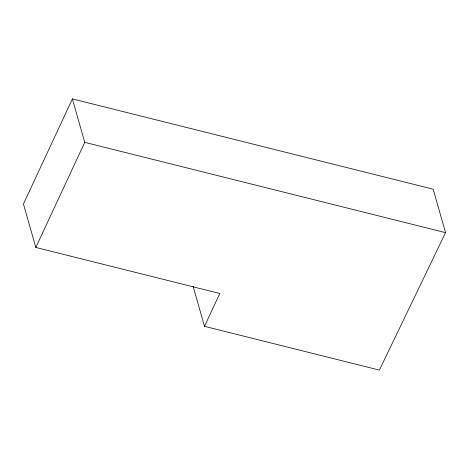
<?xml version="1.0" encoding="UTF-8"?>
<svg xmlns="http://www.w3.org/2000/svg" width="469" height="469" viewBox="0 0 469 469"><rect width="100%" height="100%" fill="white"/><g stroke="black" fill="none" stroke-linecap="round" stroke-linejoin="round"><path stroke-width="0.7" d="M72.378 98.9L23.45 204.003L35.826 247.45L219.791 293.494L204.502 326.33L379.386 370.1L445.55 232.647L433.174 189.2L72.378 98.9L84.754 142.347L35.826 247.45M84.754 142.347L445.55 232.647M193.122 286.389L204.502 326.33"/></g></svg>
